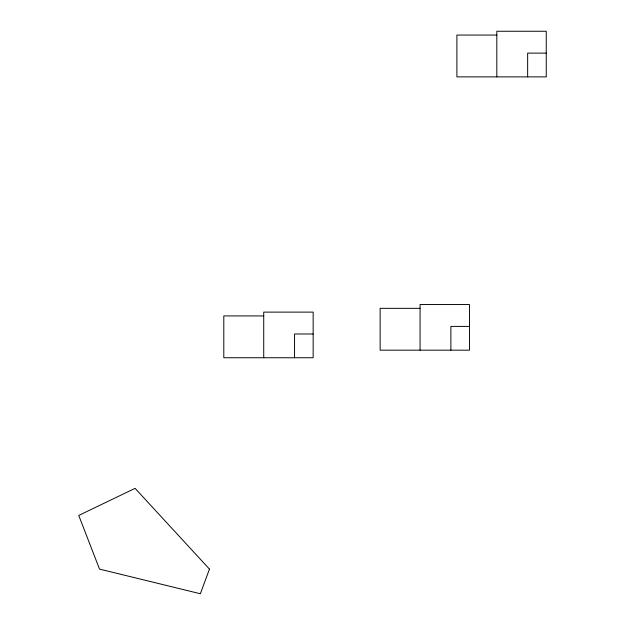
<?xml version="1.0" encoding="UTF-8"?>
<svg xmlns="http://www.w3.org/2000/svg" width="625" height="625" viewBox="0 0 625 625"><rect width="100%" height="100%" fill="white"/><g stroke="black" fill="none" stroke-linecap="round" stroke-linejoin="round"><path stroke-width="0.94" d="M496.82 35.055L456.891 35.055L456.891 76.883L546.25 76.883L546.25 31.25L496.82 31.25L496.82 76.883M546.25 53.117L527.648 53.117L527.648 76.883M420.062 308.344L380.133 308.344L380.133 350.172L469.492 350.172L469.492 304.539L420.062 304.539L420.062 350.172M263.727 315.922L223.797 315.922L223.797 357.75L313.156 357.75L313.156 312.117L263.727 312.117L263.727 357.75M469.492 326.406L450.891 326.406L450.891 350.172M313.156 333.984L294.555 333.984L294.555 357.75M209.461 569.102L200.359 593.75L99.516 569.102L78.75 515.445L135.078 488.336L209.461 569.102"/></g></svg>
